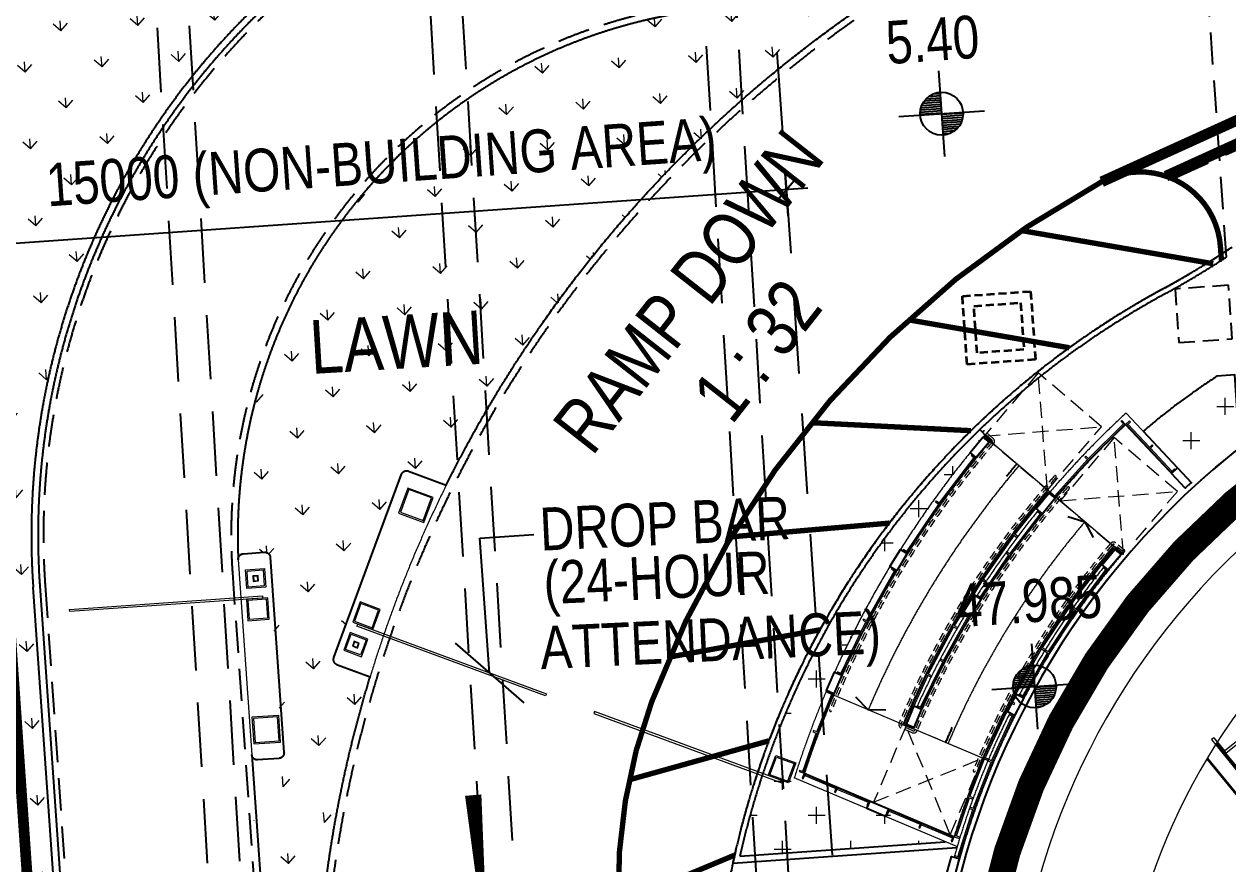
# Model space of a CAD drawing. Header units: millimetres. Extents: x 834681283 to 835686922, y 817551134 to 819407044.
# Drawn here: x 835207868 to 835230313, y 818159128 to 818174784 of the extents above; entities that cross this region are included whole.
import ezdxf
from ezdxf.enums import TextEntityAlignment as Align
from ezdxf.xclip import XClip

# ---------------------------------------------------------------- set-up
doc = ezdxf.new("R2010")
doc.units = ezdxf.units.MM
doc.header["$LTSCALE"] = 1200
doc.header["$MEASUREMENT"] = 0
doc.header["$XCLIPFRAME"] = 0
for name, pattern in [('P01-MAAN-P-EVA$0$HIDDEN', [0.375, 0.25, -0.125]), ('P01-MAAN-P-EVA$0$HIDDENX2', [0.75, 0.5, -0.25]), ('P01-MAGP-EVA-GREENERY$0$DASHED', [0.75, 0.5, -0.25]), ('P01-MAGP-EVA-GREENERY$0$DASHEDX2', [1.5, 1, -0.5]), ('P01-MAGP-EVA-GREENERY$0$DOT', [0.25, 0, -0.25]), ('P01-MAGP-EVA-GREENERY$0$HIDDEN', [0.375, 0.25, -0.125]), ('P01-MAGP-EVA-GREENERY$0$HIDDEN2', [0.1875, 0.125, -0.0625]), ('P01-MAGP-EVA-GREENERY$0$HIDDENX2', [0.75, 0.5, -0.25]), ('P01-MAGP-EVA-GREENERY$0$M_RM1106', [0.9, 0.6, -0.3]), ('P01-MAGP-P-RF$0$P01-MBDR-P-B1$0$FDA(cad v 2007)$0$HIDDENX2', [0.75, 0.5, -0.25]), ('P01-MAGP-P-RF$0$PHANTOM', [2.5, 1.25, -0.25, 0.25, -0.25, 0.25, -0.25]), ('SITE BOUNDARY$0$PHANTOM', [2.5, 1.25, -0.25, 0.25, -0.25, 0.25, -0.25])]:
    doc.linetypes.add(name, pattern=pattern)
doc.layers.get('Defpoints').update_dxf_attribs({"color": 15})
for name, color, linetype, lineweight in [('AR-PLANT_AR_BS_MI_', 9, 'Continuous', 25), ('P01-MAAN-P-EVA$0$AR-DIM_AR_', 4, 'Continuous', 25), ('P01-MAAN-P-EVA$0$AR-F-LEV_AR_BS_', 4, 'Continuous', 25), ('P01-MAAN-P-EVA$0$DW-TXT', 7, 'Continuous', 13), ('P01-MAGP-EVA-GREENERY$0$AR-CP_AR_BS_MI_', 8, 'Continuous', 5), ('P01-MAGP-EVA-GREENERY$0$AR-HATCH_AR_', 8, 'Continuous', 13), ('P01-MAGP-EVA-GREENERY$0$AR-STAIR_AR_BS_MI_', 7, 'Continuous', 18), ('P01-MAGP-EVA-GREENERY$0$AR-WA-STEEL_AR_BS_MI_', 3, 'Continuous', 0), ('P01-MAGP-EVA-GREENERY$0$DR-FLD', 8, 'Continuous', 25), ('P01-MAGP-EVA-GREENERY$0$DR-PIT', 8, 'P01-MAGP-EVA-GREENERY$0$HIDDEN2', 35), ('P01-MAGP-EVA-GREENERY$0$LI-FIT', 8, 'Continuous', 25), ('P01-MAGP-EVA-GREENERY$0$RLP340', 8, 'P01-MAGP-EVA-GREENERY$0$HIDDEN2', 5), ('P01-MAGP-P-RF$0$AR-PLANT_AR_BS_MI_', 4, 'Continuous', 25), ('P01-MAGP-P-RF$0$AR-ROOF_AR_BS_MI_', 3, 'Continuous', 18), ('P01-MAGP-P-RF$0$MMH053__', 253, 'P01-MAGP-P-RF$0$PHANTOM', 40), ('P01-MAGP-P-RF$0$P01_MS_01_N1-FloorPlan-PART2OFUPPERROOFSETTINGOUT$0$S-BEAM', 253, 'Continuous', 35), ('P01-MAGP-P-RF$0$ROOF MESH HALF TONE$0$A-GLAZ', 253, 'Continuous', 9), ('SITE BOUNDARY$0$AR-SIMS_BL_400', 1, 'SITE BOUNDARY$0$PHANTOM', 140)]:
    doc.layers.add(name, color=color, linetype=linetype, lineweight=lineweight)
for name, color, linetype in [('P01-MAAN-P-EVA$0$ADA08640', 2, 'Continuous'), ('P01-MAAN-P-EVA$0$AW-TXT-FS', 4, 'Continuous'), ('P01-MAAN-P-EVA$0$HATCH', 9, 'Continuous'), ('P01-MAAN-P-EVA$0$RLP0830A', 6, 'Continuous'), ('P01-MAGP-EVA-GREENERY$0$AR-FS-AR-EVA', 8, 'Continuous'), ('P01-MAGP-EVA-GREENERY$0$AR-LANDS_AR_MI_', 9, 'Continuous'), ('P01-MAGP-EVA-GREENERY$0$BOX-CULVERT', 8, 'P01-MAGP-EVA-GREENERY$0$DASHED'), ('P01-MAGP-EVA-GREENERY$0$Lighting Plint', 1, 'Continuous'), ('P01-MAGP-EVA-GREENERY$0$MVA_MARKING', 254, 'Continuous'), ('P01-MAGP-EVA-GREENERY$0$SURFACE CHANNEL', 8, 'Continuous')]:
    doc.layers.add(name, color=color, linetype=linetype)
doc.layers.get('P01-MAGP-EVA-GREENERY$0$BOX-CULVERT').off()
doc.styles.add('P01-MAAN-P-EVA$0$ARIAL', font='arial.ttf', dxfattribs={"width": 0.8})
doc.styles.add('P01-MAAN-P-EVA$0$RLP-SIMPLEX', font='simplex.shx', dxfattribs={"width": 0.8})
doc.styles.add('P01-MAAN-P-EVA$0$Style-Arial', font='arial.ttf')
doc.dimstyles.new('P01-MAAN-P-EVA$0$DIM-500', dxfattribs={"dimscale": 400, "dimtxt": 2, "dimasz": 1, "dimexe": 1, "dimexo": 1, "dimgap": 1, "dimtad": 1, "dimdec": 0, "dimrnd": 0.1, "dimdsep": 46, "dimtxsty": 'P01-MAAN-P-EVA$0$ARIAL', "dimblk1": 'P01-MAAN-P-EVA$0$_OBLIQUE', "dimblk2": 'P01-MAAN-P-EVA$0$_OBLIQUE', "dimsah": 1, "dimcen": 5, "dimdle": 1, "dimclrd": 8, "dimclre": 8, "dimclrt": 4, "dimadec": 3, "dimazin": 2, "dimtfac": 1, "dimtdec": 0, "dimtix": 1, "dimtmove": 2, "dimatfit": 0, "dimldrblk": 'P01-MAAN-P-EVA$0$_OBLIQUE', "dimfxl": 1, "dimtolj": 1, "dimarcsym": 0})
pattern_1 = [(360, (0, 2e-22), (635, 635), [317.5, -952.5]), (90, (158.75, -158.75), (-635, 635), [317.5, -952.5])]

# ---------------------------------------------------------------- blocks, each defined once
blk = doc.blocks.new('P01-MAGP-P-RF$0$ROOF MESH HALF TONE')
at = {"layer": 'P01-MAGP-P-RF$0$ROOF MESH HALF TONE$0$A-GLAZ', "lineweight": 5}
for p, q in [((8081, 69920), (8776, 70408)), ((8108, 69879), (8803, 70367)), ((7900, 70176), (7859, 70148)), ((7859, 70148), (9267, 68136)), ((7908, 70171), (7900, 70176)), ((7900, 70176), (8108, 69879)), ((7908, 70171), (7982, 70066)), ((7987, 70059), (8083, 69921)), ((8081, 69920), (8109, 69879)), ((9109, 68448), (8108, 69879))]:
    blk.add_line(p, q, dxfattribs=at)
blk = doc.blocks.new('P01-MAGP-P-RF')
at = {"layer": 'P01-MAGP-P-RF$0$AR-PLANT_AR_BS_MI_', "lineweight": 13}
blk.add_lwpolyline([(835319975, 818155651, 0.520567), (835304583, 818174660), (835238735, 818170057, 0.414214), (835224882, 818154122), (835228069, 818108533, 0.414214), (835244004, 818094681), (835289068, 818097831, 0.315299), (835307728, 818112941)], format="xyb", close=True, dxfattribs=at)
at = {"layer": 'P01-MAGP-P-RF$0$AR-ROOF_AR_BS_MI_', "linetype": 'P01-MAGP-P-RF$0$P01-MBDR-P-B1$0$FDA(cad v 2007)$0$HIDDENX2'}
blk.add_lwpolyline([(835319139, 818155891, 0.520567), (835304643, 818173792), (835238795, 818169189, 0.414214), (835225750, 818154183), (835228937, 818108594, 0.414214), (835243943, 818095549), (835289007, 818098699, 0.315299), (835306891, 818113181)], format="xyb", close=True, dxfattribs=at)
at = {"layer": 'P01-MAGP-P-RF$0$AR-ROOF_AR_BS_MI_'}
for points in [[(835318601, 818156045, 0.520567), (835304682, 818173234), (835238834, 818168630, 0.414214), (835226309, 818154222), (835229496, 818108633, 0.414214), (835243904, 818096107), (835288968, 818099258, 0.315299), (835306353, 818113335)], [(835316678, 818156597, 0.520567), (835304822, 818171239), (835238974, 818166635, 0.414214), (835228304, 818154361), (835231491, 818108773, 0.414214), (835243765, 818098103), (835288829, 818101253, 0.315299), (835304431, 818113886)]]:
    blk.add_lwpolyline(points, format="xyb", close=True, dxfattribs=at)
at = {"layer": 'P01-MAGP-P-RF$0$P01_MS_01_N1-FloorPlan-PART2OFUPPERROOFSETTINGOUT$0$S-BEAM'}
for p, q in [((835231557, 818159577), (835230091, 818161364)), ((835229924, 818161095), (835231332, 818159379))]:
    blk.add_line(p, q, dxfattribs=at)
at = {"layer": 'P01-MAGP-P-RF$0$MMH053__', "rotation": 3.998948738169357}
blk.add_blockref('P01-MAGP-P-RF$0$ROOF MESH HALF TONE', (835227061, 818090920), dxfattribs=at)
blk = doc.blocks.new('SITE BOUNDARY')
at = {"layer": 'SITE BOUNDARY$0$AR-SIMS_BL_400', "ltscale": 3, "const_width": 0.2}
for points in [[(835205.968, 818187.322), (835227.402, 818191.142, 0.049194), (835256.687, 818199.396), (835258.823, 818200.232), (835285.938, 818202.051), (835285.973, 818201.416), (835309.272, 818202.672), (835309.221, 818203.614), (835336.548, 818205.448), (835336.791, 818204.998), (835338.006, 818193.445), (835338.387, 818177.043), (835337.676, 818162.317), (835336.374, 818150.707), (835335.943, 818146.535), (835335.078, 818138.01), (835334.561, 818125.55), (835334.745, 818110.371), (835335.616, 818097.309), (835212.761, 818088.72)], [(835118.338, 818191.353), (835119.728, 818191.437, 0.375991), (835144.662, 818176.393), (835205.968, 818187.322), (835212.761, 818088.72), (835125.938, 818082.65)]]:
    blk.add_lwpolyline(points, format="xyb", close=True, dxfattribs=at)
blk = doc.blocks.new('P01-MAAN-P-EVA$0$_OBLIQUE')
at = {"color": 0, "linetype": 'ByBlock'}
blk.add_line((-0.5, -0.5), (0.5, 0.5), dxfattribs=at)
blk = doc.blocks.new('*D1571')
at = {"layer": 'Defpoints', "color": 0, "transparency": 16777216}
for p in [(835222142, 818170807), (835207116, 818170654), (835207177, 818169776)]:
    blk.add_point(p, dxfattribs=at)
at = {"layer": 'P01-MAAN-P-EVA$0$AR-DIM_AR_', "color": 8, "lineweight": -2, "transparency": 16777216}
for p, q in [((835222114, 818171206), (835222052, 818172094)), ((835222479, 818171722), (835206717, 818170626)), ((835207150, 818170175), (835207089, 818171053))]:
    blk.add_line(p, q, dxfattribs=at)
at = {"layer": 'P01-MAAN-P-EVA$0$AR-DIM_AR_', "color": 8, "lineweight": -2, "transparency": 16777216, "xscale": 400, "yscale": 400, "zscale": 400}
for p, rotation in [((835222080, 818171695), 3.977147447830137), ((835207116, 818170654), 183.9771474478301)]:
    blk.add_blockref('P01-MAAN-P-EVA$0$_OBLIQUE', p, dxfattribs=dict(at, rotation=rotation))
at = {"layer": 'P01-MAAN-P-EVA$0$AR-DIM_AR_', "color": 4, "transparency": 16777216, "insert": (835214534, 818172097), "char_height": 800, "attachment_point": 5, "rotation": 3.9771, "style": 'P01-MAAN-P-EVA$0$ARIAL'}
blk.add_mtext('\\A1;15000 (NON-BUILDING AREA)', dxfattribs=at)
blk = doc.blocks.new('P01-MAAN-P-EVA$0$LEV1')
for p, q in [((0, 2), (0, -2)), ((-2, 0), (2, 0)), ((-0.999, 0.046), (0, 0.046)), ((-0.989, 0.146), (0, 0.146)), ((-0.969, 0.246), (0, 0.246)), ((0.999, -0.046), (0, -0.046)), ((0.989, -0.146), (0, -0.146)), ((0.969, -0.246), (0, -0.246)), ((0.938, -0.346), (0, -0.346)), ((0.895, -0.446), (0, -0.446)), ((0.838, -0.546), (0, -0.546)), ((0.764, -0.646), (0, -0.646)), ((0.667, -0.746), (0, -0.746)), ((0.534, -0.846), (0, -0.846)), ((0.326, -0.946), (0, -0.946))]:
    blk.add_line(p, q)
blk.add_circle((0, 0), 1)
blk = doc.blocks.new('P01-MAAN-P-EVA$0$F-LEV')
for p, q in [((-0.764, 0.646), (0, 0.646)), ((-0.667, 0.746), (0, 0.746)), ((-0.534, 0.846), (0, 0.846)), ((-0.326, 0.946), (0, 0.946)), ((-0.938, 0.346), (0, 0.346)), ((-0.895, 0.446), (0, 0.446)), ((-0.838, 0.546), (0, 0.546))]:
    blk.add_line(p, q)
blk.add_blockref('P01-MAAN-P-EVA$0$LEV1', (0, 0))
at = {"style": 'P01-MAAN-P-EVA$0$RLP-SIMPLEX', "width": 0.8}
blk.add_attdef('FFL', (1.5, 1), '', height=2, dxfattribs=at)
blk = doc.blocks.new('P01-MAGP-EVA-GREENERY$0$BOX-CULVERT LINE')
at = {"layer": 'Defpoints', "linetype": 'P01-MAGP-EVA-GREENERY$0$DASHEDX2'}
for p, q in [((835213062, 818214572), (835225177, 818012903)), ((835213658, 818214668), (835225776, 818012939)), ((835207973, 818214240), (835218150, 818044836)), ((835208572, 818214279), (835218749, 818044872)), ((835218644, 818206715), (835228331, 818045448)), ((835219249, 818206645), (835228930, 818045484))]:
    blk.add_line(p, q, dxfattribs=at)
blk = doc.blocks.new('P01-MAGP-EVA-GREENERY$0$RM1019')
blk.add_lwpolyline([(-0.322, -0.924, 0, 1.829, 0), (-0.004, -0.924, 0.305, 0.061, -0.386949), (0.358, -1.254, 0.061, 0.305, 0), (0.358, -3.865, 0.305, 0.305, 0)], format="xyseb")
blk = doc.blocks.new('P01-MAGP-EVA-GREENERY$0$MVA_MARKING')
at = {"layer": 'P01-MAGP-EVA-GREENERY$0$MVA_MARKING', "linetype": 'P01-MAGP-EVA-GREENERY$0$M_RM1106', "const_width": 200, "flags": 128}
for points in [[(835227959, 818171844), (835231181, 818173308, 0.084378), (835234262, 818175392, 0.078397)], [(835229156, 818171949), (835231346, 818172944, 0.077187), (835234298, 818174880)]]:
    blk.add_lwpolyline(points, format="xyb", dxfattribs=at)
at = {"layer": 'P01-MAGP-EVA-GREENERY$0$MVA_MARKING', "linetype": 'P01-MAGP-EVA-GREENERY$0$M_RM1106', "flags": 128}
blk.add_lwpolyline([(835229286, 818171898), (835231388, 818172853, 0.075492), (835234306, 818174753, 0.069929)], format="xyb", dxfattribs=at)
at = {"layer": 'P01-MAGP-EVA-GREENERY$0$MVA_MARKING', "const_width": 100}
blk.add_lwpolyline([(835230174, 818170627, 0.547496), (835227959, 818171844, 0.180846), (835219570, 818162151, 0.16912), (835219435, 818155576), (835221047, 818150622)], format="xyb", dxfattribs=at)
for points in [[(835226466, 818170934), (835230038, 818170316)], [(835230192, 818170377), (835230173, 818170636)], [(835224359, 818169270), (835227356, 818168750)], [(835222549, 818167353), (835225523, 818167204)], [(835221051, 818165225), (835224002, 818165481)], [(835219903, 818162985), (835222707, 818163492)], [(835219152, 818160696), (835221753, 818161422)], [(835218949, 818158386), (835221116, 818159292)]]:
    blk.add_lwpolyline(points, dxfattribs=at)
at = {"layer": 'P01-MAGP-EVA-GREENERY$0$MVA_MARKING', "xscale": 1000.000000000001, "yscale": 1000.000000000001, "zscale": 1000.000000000001, "rotation": 184.9503074107536}
blk.add_blockref('P01-MAGP-EVA-GREENERY$0$RM1019', (835216932, 818156590), dxfattribs=at)
blk = doc.blocks.new('P01-MAGP-EVA-GREENERY$0$A$C11F64D0F')
at = {"layer": 'P01-MAGP-EVA-GREENERY$0$AR-CP_AR_BS_MI_'}
for p, q in [((-29726, 3007), (-28227, 6335)), ((-27408, 6076), (-28095, 6385)), ((-31375, 4962), (-31375, 1312)), ((-31275, 5062), (-30875, 5062)), ((-30775, 1312), (-30775, 4962)), ((-29324, 3292), (-29365, 3201)), ((-29365, 3201), (-29274, 3160)), ((-29319, 3279), (-29352, 3206)), ((-29319, 3279), (-29352, 3206)), ((-29352, 3206), (-29279, 3173)), ((-29352, 3206), (-29279, 3173)), ((-29233, 3251), (-29324, 3292)), ((-29246, 3246), (-29319, 3279)), ((-29246, 3246), (-29319, 3279)), ((-29279, 3173), (-29246, 3246)), ((-29279, 3173), (-29246, 3246)), ((-29274, 3160), (-29233, 3251)), ((-29076, 2605), (-29665, 2870)), ((-31275, 1212), (-30875, 1212))]:
    blk.add_line(p, q, dxfattribs=at)
for points in [[(-27876, 5409), (-27671, 5865), (-28127, 6071), (-28332, 5615)], [(-27887, 5447), (-27702, 5857), (-28112, 6042), (-28297, 5632)], [(-31250, 4762), (-30900, 4762), (-30900, 4412), (-31250, 4412)], [(-31125, 4637), (-31125, 4537), (-31025, 4537), (-31025, 4637)], [(-31115, 4627), (-31115, 4547), (-31035, 4547), (-31035, 4627)], [(-31115, 4627), (-31115, 4547), (-31035, 4547), (-31035, 4627)], [(-31275, 4212), (-31275, 3812), (-30875, 3812), (-30875, 4212)], [(-31250, 4187), (-31250, 3837), (-30900, 3837), (-30900, 4187)], [(-28963, 3486), (-28798, 3851), (-29163, 4015), (-29327, 3650)], [(-28975, 3519), (-28831, 3838), (-29150, 3982), (-29294, 3663)], [(-29237, 3607), (-25818, 2066), (-25834, 2030), (-29253, 3570)], [(-29068, 3314), (-29387, 3458), (-29530, 3139), (-29211, 2995)], [(-31325, 2012), (-31325, 1512), (-30825, 1512), (-30825, 2012)], [(-31300, 1987), (-31300, 1537), (-30850, 1537), (-30850, 1987)], [(-21524, 132), (-24943, 1672), (-24960, 1636), (-21541, 95)], [(-21797, 257), (-21633, 622), (-21268, 457), (-21432, 93)], [(-21764, 270), (-21620, 589), (-21301, 445), (-21445, 126)]]:
    blk.add_lwpolyline(points, close=True, dxfattribs=at)
for points in [[(-31225, 4608), (-31225, 4737), (-30925, 4737), (-30925, 4437), (-31225, 4437), (-31225, 4608)], [(-29154, 3183), (-29224, 3028), (-29497, 3151), (-29374, 3425), (-29101, 3301), (-29154, 3183)]]:
    blk.add_lwpolyline(points, dxfattribs=at)
at = {"layer": 'P01-MAGP-EVA-GREENERY$0$AR-CP_AR_BS_MI_', "elevation": 0}
blk.add_lwpolyline([(-30973, 4214), (-34575, 4214), (-34575, 4254), (-30973, 4254)], close=True, dxfattribs=at)
at = {"layer": 'P01-MAGP-EVA-GREENERY$0$AR-CP_AR_BS_MI_'}
for centre, radius, start, end in [((-28136, 6294), 100, 65.7437, 155.7437), ((-7200, -5772), 23425, 149.6177, 159.048), ((-31275, 4962), 100, 89.9994, 180), ((-30875, 4962), 100, 0, 89.9994), ((-29621, 2972), 111, 161.3576, 246.6092), ((-31275, 1312), 100, 180, 269.9994), ((-30875, 1312), 100, 269.9994, 0)]:
    blk.add_arc(centre, radius, start, end, dxfattribs=at)
blk = doc.blocks.new('P01-MAGP-EVA-GREENERY')
at = {"layer": 'P01-MAGP-EVA-GREENERY$0$AR-HATCH_AR_'}
h = blk.add_hatch(dxfattribs=at)
h.set_pattern_fill('GRASS', color=256, scale=40, style=0)
h.set_pattern_definition([(93.999, (835214888.65, 818166455.2), (-766.773, 666.57), [190.5, -1246.34]), (48.999, (835214888.7, 818166455.2), (-766.773, 666.57), [190.5, -825.5]), (138.999, (835214888.7, 818166455.2), (-666.57, -766.773), [190.5, -825.5])])
edge = h.paths.add_edge_path()
edge.add_line((835229316, 818185238), (835228532, 818185074))
edge.add_line((835228532, 818185074), (835220634, 818182567))
edge.add_line((835220634, 818182567), (835217302, 818179836))
edge.add_line((835217302, 818179836), (835207384, 818177760))
edge.add_line((835207384, 818177760), (835206634, 818177627))
edge.add_line((835206634, 818177627), (835208852, 818145909))
edge.add_line((835208852, 818145909), (835213809, 818146256))
edge.add_line((835213809, 818146256), (835213571, 818149663))
edge.add_arc((835210204, 818149428), 3375, 3.9989, 43.9989)
edge.add_line((835212632, 818151772), (835210474, 818154007))
edge.add_arc((835215743, 818159095), 7325, 183.9989, 223.9989, ccw=False)
edge.add_line((835208436, 818158584), (835208037, 818164288))
edge.add_arc((835221729, 818165245), 13725, 93.999, 183.999, ccw=False)
edge.add_line((835220772, 818178936), (835225160, 818179243))
edge.add_arc((835224857, 818183608), 4375, 273.9727, 349.3888)
edge.add_line((835229157, 818182802), (835229219, 818183225))
edge.add_line((835229219, 818183225), (835229294, 818184002))
edge.add_line((835229294, 818184002), (835229319, 818184548))
edge.add_line((835229319, 818184548), (835229316, 818185238))
h.paths.add_polyline_path([(835212071, 818152127), (835209577, 818151953), (835209695, 818150256), (835212189, 818150431)], flags=16)
h = blk.add_hatch(dxfattribs=at)
h.set_pattern_fill('GRASS', color=256, scale=40, style=0)
h.set_pattern_definition([(93.9989672, (0, 0), (-766.7729181, 666.56979518), [190.5, -1246.3409792]), (48.9989672, (0, 0), (-766.7729182, 666.5697953), [190.5, -825.5]), (138.9989672, (0, 0), (-666.5697953, -766.7729182), [190.5, -825.5])])
edge = h.paths.add_edge_path()
edge.add_arc((835221767, 818183421), 8255, 274.0337, 286.2326, ccw=False)
edge.add_line((835222348, 818175187), (835221040, 818175096))
edge.add_arc((835221731, 818165240), 9880, 94.0107, 182.5381)
edge.add_arc((835211960, 818164809), 100, 93.9984, 183.999, ccw=False)
edge.add_line((835211954, 818164909), (835212353, 818164937))
edge.add_arc((835212360, 818164837), 100, 3.999, 93.9984, ccw=False)
edge.add_line((835212459, 818164844), (835212714, 818161203))
edge.add_arc((835212614, 818161196), 100, -85.6257, 3.999, ccw=False)
edge.add_line((835212622, 818161096), (835212222, 818161068))
edge.add_arc((835212215, 818161168), 100, 184.0007, 273.9984, ccw=False)
edge.add_line((835212115, 818161161), (835212277, 818158853))
edge.add_arc((835215829, 818159120), 3563, 184.301, 225.1026)
edge.add_arc((835236730, 818155780), 23430, 163.049, 178.0028, ccw=False)
edge.add_line((835214318, 818162611), (835213712, 818162835))
edge.add_arc((835213748, 818162939), 110, 160.1875, 250.7801, ccw=False)
edge.add_line((835213645, 818162976), (835214905, 818166391))
edge.add_arc((835214999, 818166357), 100, 69.7427, 159.7427, ccw=False)
edge.add_line((835215034, 818166451), (835215740, 818166190))
edge.add_arc((835236742, 818155770), 23445, 145.0591, 153.6115, ccw=False)
edge.add_arc((835236722, 818155784), 23420, 122.6841, 145.0591, ccw=False)
h = blk.add_hatch(dxfattribs=at)
h.set_pattern_fill('CROSS', color=256, scale=100, style=0)
h.set_pattern_definition(pattern_1)
edge = h.paths.add_edge_path()
edge.add_line((835228733, 818167192), (835230585, 818165213))
edge.add_line((835230585, 818165213), (835230651, 818165218))
edge.add_line((835230651, 818165218), (835230439, 818168243))
edge.add_line((835230439, 818168243), (835230113, 818168220))
edge.add_arc((835237018, 818157509), 12744, 122.8103, 130.552)
h = blk.add_hatch(dxfattribs=at)
h.set_pattern_fill('CROSS', color=256, scale=100, style=0)
h.set_pattern_definition(pattern_1)
edge = h.paths.add_edge_path()
edge.add_arc((835236725, 818155780), 15900, 133.9599, 167.3077)
edge.add_line((835221214, 818159274), (835225044, 818159542))
edge.add_line((835225044, 818159542), (835222228, 818160733))
edge.add_arc((835239776, 818155163), 18411, 139.5521, 162.3914, ccw=False)
edge.add_line((835225765, 818167108), (835225784, 818167126))
edge.add_line((835225784, 818167126), (835225688, 818167226))
at = {"color": 4}
for points in [[(835227331, 818165603), (835227646, 818165505), (835227801, 818165213)], [(835223938, 818161995), (835223608, 818162002), (835223376, 818162237)]]:
    blk.add_lwpolyline(points, dxfattribs=at)
for radius, start, end in [(17605, 139.552, 140.5411), (15990, 155.9946, 157.0747)]:
    blk.add_arc((835239776, 818155163), radius, start, end, dxfattribs=at)
at = {"layer": 'P01-MAGP-EVA-GREENERY$0$AR-CP_AR_BS_MI_', "linetype": 'P01-MAGP-EVA-GREENERY$0$HIDDEN'}
for p, q in [((835226949, 818166098), (835226775, 818168283)), ((835225770, 818167104), (835227955, 818167278)), ((835228365, 818164891), (835228191, 818167077)), ((835227185, 818165897), (835229370, 818166071)), ((835225136, 818159672), (835224312, 818161704)), ((835223708, 818160276), (835225740, 818161100))]:
    blk.add_line(p, q, dxfattribs=at)
for points in [[(835226949, 818166098), (835227955, 818167278), (835226775, 818168283), (835225770, 818167104)], [(835228365, 818164891), (835229370, 818166071), (835228191, 818167077), (835227185, 818165897)], [(835225136, 818159672), (835225740, 818161100), (835224312, 818161704), (835223708, 818160276)]]:
    blk.add_lwpolyline(points, close=True, dxfattribs=at)
at = {"layer": 'P01-MAGP-EVA-GREENERY$0$AR-FS-AR-EVA', "linetype": 'P01-MAGP-EVA-GREENERY$0$HIDDENX2'}
for p, q in [((835230285, 818170438), (835229347, 818183883)), ((835211752, 818164560), (835212152, 818158844)), ((835208261, 818164316), (835208660, 818158600))]:
    blk.add_line(p, q, dxfattribs=at)
for centre, radius, start, end in [((835221775, 818183393), 15400, 298.4338, 3.9926), ((835221729, 818165245), 13500, 93.999, 183.999), ((835236725, 818155780), 23300, 118.4338, 183.999), ((835221729, 818165245), 10000, 93.999, 183.999), ((835236725, 818155780), 16000, 118.4338, 183.999)]:
    blk.add_arc(centre, radius, start, end, dxfattribs=at)
at = {"layer": 'P01-MAGP-EVA-GREENERY$0$AR-LANDS_AR_MI_'}
for p, q in [((835206634, 818177627), (835208852, 818145909)), ((835208436, 818158584), (835208037, 818164288)), ((835208161, 818164309), (835208561, 818158593))]:
    blk.add_line(p, q, dxfattribs=at)
blk.add_lwpolyline([(835224075, 818175496, -0.053278), (835222348, 818175187), (835221040, 818175096, 0.406706), (835211861, 818164802, -0.414217), (835211954, 818164909), (835212353, 818164937, -0.414211), (835212459, 818164844), (835212714, 818161203, -0.412296), (835212622, 818161096), (835212222, 818161068, -0.414202), (835212115, 818161161), (835212277, 818158853, 0.179936), (835213315, 818156596, -0.065341), (835214318, 818162611), (835213712, 818162835, -0.417246), (835213645, 818162976), (835214905, 818166391, -0.414214), (835215034, 818166451), (835215740, 818166190, -0.037334), (835217523, 818169197, -0.097941), (835224075, 818175496, 1.613872)], format="xyb", dxfattribs=at)
blk.add_lwpolyline([(835228733, 818167192), (835230585, 818165213), (835230651, 818165218), (835230439, 818168243), (835230113, 818168220, 0.033792)], format="xyb", close=True, dxfattribs=at)
for points in [[(835225986, 818166917), (835225688, 818167226)], [(835221214, 818159274), (835225044, 818159542)], [(835221082, 818159139), (835225259, 818159431)]]:
    blk.add_lwpolyline(points, dxfattribs=at)
for centre, radius, start, end in [((835221729, 818165245), 13725, 93.999, 183.999), ((835221729, 818165245), 13600, 93.999, 183.999), ((835221775, 818183393), 15400, 298.4338, 303.3134), ((835221775, 818183393), 15500, 298.4338, 303.3134), ((835236725, 818155780), 16000, 118.4338, 167.8816), ((835236725, 818155780), 15900, 118.4338, 167.3077)]:
    blk.add_arc(centre, radius, start, end, dxfattribs=at)
at = {"layer": 'P01-MAGP-EVA-GREENERY$0$AR-STAIR_AR_BS_MI_'}
for p, q in [((835227713, 818166683), (835228365, 818167329)), ((835229371, 818166511), (835228414, 818167533)), ((835228178, 818165050), (835225765, 818167108)), ((835227731, 818166666), (835228382, 818167311)), ((835230364, 818165221), (835228406, 818167313)), ((835228832, 818166880), (835228430, 818167309)), ((835228850, 818166897), (835228448, 818167327)), ((835229269, 818166450), (835228867, 818166879)), ((835225578, 818166704), (835224931, 818165856)), ((835225597, 818166688), (835224951, 818165841)), ((835227082, 818165985), (835227696, 818166665)), ((835229251, 818166433), (835228849, 818166862)), ((835227101, 818165969), (835227714, 818166648)), ((835230585, 818165213), (835229627, 818166237)), ((835226945, 818166069), (835226320, 818165289)), ((835226964, 818166053), (835226340, 818165274)), ((835224916, 818165836), (835224319, 818164953)), ((835224937, 818165821), (835224340, 818164939)), ((835226810, 818165656), (835226238, 818164907)), ((835226829, 818165641), (835226258, 818164893)), ((835226305, 818165269), (835225729, 818164451)), ((835226325, 818165254), (835225750, 818164438)), ((835226223, 818164887), (835225695, 818164107)), ((835226243, 818164872), (835225715, 818164093)), ((835228174, 818165022), (835227473, 818164132)), ((835228193, 818165005), (835227493, 818164117)), ((835228346, 818164915), (835228182, 818165055)), ((835223574, 818163661), (835224096, 818164591)), ((835223596, 818163649), (835224117, 818164578)), ((835225715, 818164430), (835225190, 818163580)), ((835225736, 818164417), (835225212, 818163567)), ((835227484, 818163874), (835228039, 818164610)), ((835227505, 818163859), (835228058, 818164594)), ((835227458, 818164112), (835226827, 818163171)), ((835227478, 818164097), (835226848, 818163158)), ((835225009, 818162920), (835225471, 818163744)), ((835226961, 818163084), (835227470, 818163853)), ((835226982, 818163070), (835227490, 818163839)), ((835223095, 818162680), (835223562, 818163639)), ((835223118, 818162670), (835223585, 818163627)), ((835225177, 818163558), (835224705, 818162677)), ((835225199, 818163545), (835224727, 818162666)), ((835225031, 818162909), (835225492, 818163731)), ((835226814, 818163150), (835226256, 818162164)), ((835226835, 818163137), (835226278, 818162153)), ((835224580, 818162052), (835224998, 818162898)), ((835224603, 818162042), (835225020, 818162886)), ((835226487, 818162263), (835226948, 818163062)), ((835226509, 818162252), (835226969, 818163049)), ((835224694, 818162654), (835224276, 818161746)), ((835224716, 818162643), (835224299, 818161736)), ((835222647, 818161589), (835222925, 818162290)), ((835222670, 818161580), (835222948, 818162280)), ((835224252, 818161729), (835222819, 818162335)), ((835226245, 818162142), (835225763, 818161117)), ((835226267, 818162131), (835225786, 818161107)), ((835224448, 818161640), (835224250, 818161723)), ((835225840, 818161057), (835224258, 818161727)), ((835225908, 818161048), (835226292, 818161886)), ((835225931, 818161038), (835226315, 818161874)), ((835222388, 818160852), (835222637, 818161565)), ((835222412, 818160844), (835222661, 818161556)), ((835225477, 818160393), (835225753, 818161094)), ((835225501, 818160384), (835225776, 818161084)), ((835225209, 818159641), (835222420, 818160821)), ((835225565, 818160164), (835225898, 818161025)), ((835225589, 818160156), (835225921, 818161015)), ((835223581, 818160160), (835222228, 818160733)), ((835222422, 818160777), (835223001, 818160532)), ((835222432, 818160800), (835223011, 818160555)), ((835223024, 818160522), (835223603, 818160277)), ((835223034, 818160545), (835223613, 818160300)), ((835225228, 818159655), (835225469, 818160369)), ((835225252, 818159647), (835225492, 818160361)), ((835225259, 818159451), (835223927, 818160014)), ((835223995, 818160111), (835224574, 818159866)), ((835224005, 818160134), (835224584, 818159889)), ((835225278, 818159262), (835225557, 818160141)), ((835225302, 818159255), (835225580, 818160132)), ((835224597, 818159857), (835225176, 818159612)), ((835224607, 818159880), (835225186, 818159635))]:
    blk.add_line(p, q, dxfattribs=at)
for radius, start, end in [(16796, 132.5686, 139.6419), (16640, 133.1007, 157.0953), (18411, 139.552, 139.6444), (18255, 139.552, 161.9454), (18411, 140.8147, 147.7337), (17555, 139.552, 157.0747), (16855, 139.552, 157.0951), (16746, 140.925, 147.6721), (15940, 139.552, 157.0747), (13775, 133.1007, 146.3951), (13619, 132.4444, 146.3954), (15025, 139.552, 183.9989), (15240, 139.5295, 162.9121), (18411, 148.9039, 155.8228), (15131, 141.0716, 151.9824), (16746, 148.9552, 155.706), (18411, 156.9931, 162.3914), (15131, 153.4024, 164.3132)]:
    blk.add_arc((835239776, 818155163), radius, start, end, dxfattribs=at)
at = {"layer": 'P01-MAGP-EVA-GREENERY$0$AR-WA-STEEL_AR_BS_MI_', "color": 7}
for points in [[(835228320, 818167377), (835228338, 818167395), (835228406, 818167322), (835228388, 818167304)], [(835228479, 818167390), (835228496, 818167372), (835228423, 818167303), (835228406, 818167322)], [(835225799, 818167072), (835225783, 818167053), (835225860, 818166989), (835225876, 818167008)], [(835228898, 818166942), (835228915, 818166924), (835228842, 818166856), (835228825, 818166874)], [(835225543, 818166765), (835225527, 818166746), (835225604, 818166682), (835225620, 818166701)], [(835227648, 818166711), (835227665, 818166729), (835227738, 818166660), (835227720, 818166642)], [(835229334, 818166476), (835229317, 818166495), (835229244, 818166426), (835229261, 818166408)], [(835226954, 818166094), (835226938, 818166075), (835227014, 818166010), (835227030, 818166029)], [(835227031, 818166027), (835227015, 818166008), (835227092, 818165944), (835227108, 818165963)], [(835229607, 818166184), (835229590, 818166203), (835229517, 818166134), (835229534, 818166116)], [(835224863, 818165874), (835224877, 818165895), (835224959, 818165836), (835224944, 818165816)], [(835226776, 818165719), (835226760, 818165700), (835226837, 818165636), (835226853, 818165655)], [(835226313, 818165294), (835226298, 818165274), (835226378, 818165214), (835226393, 818165234)], [(835224263, 818164987), (835224249, 818164966), (835224335, 818164913), (835224348, 818164935)], [(835226184, 818164946), (835226170, 818164925), (835226251, 818164867), (835226265, 818164887)], [(835228183, 818165046), (835228167, 818165027), (835228243, 818164963), (835228259, 818164982)], [(835228259, 818164980), (835228243, 818164960), (835228320, 818164897), (835228336, 818164916)], [(835224053, 818164647), (835224039, 818164626), (835224124, 818164573), (835224138, 818164594)], [(835228004, 818164672), (835227988, 818164652), (835228065, 818164589), (835228081, 818164608)], [(835225721, 818164456), (835225708, 818164435), (835225791, 818164380), (835225805, 818164401)], [(835225638, 818164140), (835225625, 818164119), (835225710, 818164066), (835225723, 818164088)], [(835227466, 818164137), (835227451, 818164117), (835227532, 818164058), (835227546, 818164078)], [(835225428, 818163800), (835225414, 818163779), (835225500, 818163726), (835225513, 818163747)], [(835227430, 818163912), (835227416, 818163891), (835227498, 818163834), (835227512, 818163854)], [(835223516, 818163691), (835223504, 818163669), (835223593, 818163623), (835223604, 818163645)], [(835225182, 818163584), (835225170, 818163562), (835225256, 818163513), (835225269, 818163534)], [(835226819, 818163176), (835226806, 818163155), (835226891, 818163102), (835226904, 818163123)], [(835226905, 818163118), (835226892, 818163097), (835226977, 818163044), (835226990, 818163066)], [(835224951, 818162951), (835224939, 818162929), (835225028, 818162882), (835225039, 818162904)], [(835223035, 818162707), (835223025, 818162684), (835223116, 818162644), (835223126, 818162667)], [(835224697, 818162681), (835224686, 818162658), (835224775, 818162614), (835224786, 818162636)], [(835222874, 818162340), (835222864, 818162317), (835222956, 818162277), (835222966, 818162300)], [(835226429, 818162294), (835226417, 818162272), (835226506, 818162226), (835226517, 818162248)], [(835224519, 818162077), (835224510, 818162054), (835224602, 818162015), (835224612, 818162038)], [(835224267, 818161750), (835224258, 818161727), (835224350, 818161688), (835224360, 818161711)], [(835226245, 818161938), (835226234, 818161916), (835226323, 818161870), (835226334, 818161892)], [(835222584, 818161612), (835222576, 818161588), (835222669, 818161553), (835222678, 818161577)], [(835224364, 818161709), (835224354, 818161686), (835224446, 818161647), (835224456, 818161670)], [(835225755, 818161120), (835225745, 818161097), (835225837, 818161058), (835225847, 818161082)], [(835225847, 818161074), (835225837, 818161051), (835225929, 818161012), (835225939, 818161035)], [(835222325, 818160872), (835222317, 818160848), (835222412, 818160818), (835222420, 818160841)], [(835222373, 818160725), (835222396, 818160716), (835222435, 818160808), (835222412, 818160818)], [(835222976, 818160471), (835222999, 818160461), (835223038, 818160553), (835223014, 818160563)], [(835225469, 818160396), (835225460, 818160372), (835225554, 818160338), (835225563, 818160361)], [(835223578, 818160216), (835223601, 818160206), (835223640, 818160298), (835223617, 818160308)], [(835223946, 818160060), (835223969, 818160051), (835224008, 818160143), (835223985, 818160152)], [(835225503, 818160186), (835225495, 818160162), (835225589, 818160129), (835225597, 818160153)], [(835224548, 818159806), (835224571, 818159796), (835224610, 818159888), (835224587, 818159898)], [(835225150, 818159551), (835225173, 818159541), (835225212, 818159633), (835225189, 818159643)], [(835225220, 818159657), (835225212, 818159633), (835225308, 818159604), (835225315, 818159628)], [(835225214, 818159279), (835225207, 818159255), (835225304, 818159229), (835225310, 818159253)]]:
    blk.add_lwpolyline(points, close=True, dxfattribs=at)
at = {"layer": 'P01-MAGP-EVA-GREENERY$0$AR-WA-STEEL_AR_BS_MI_', "color": 7, "linetype": 'P01-MAGP-EVA-GREENERY$0$HIDDEN2', "ltscale": 0.3}
blk.add_lwpolyline([(835226248, 818162168), (835226237, 818162146), (835226325, 818162100), (835226337, 818162123)], close=True, dxfattribs=at)
at = {"layer": 'P01-MAGP-EVA-GREENERY$0$DR-FLD', "linetype": 'P01-MAGP-EVA-GREENERY$0$DOT', "const_width": 750}
blk.add_lwpolyline([(835227522, 818161455, 0.136876), (835226034, 818154203), (835226160, 818152405)], format="xyb", dxfattribs=at)
at = {"layer": 'P01-MAGP-EVA-GREENERY$0$DR-FLD'}
blk.add_arc((835239776, 818155163), 14150, 152.8229, 183.999, dxfattribs=at)
at = {"layer": 'P01-MAGP-EVA-GREENERY$0$DR-PIT'}
for points in [[(835225362, 818169712), (835226634, 818169801), (835226723, 818168529), (835225451, 818168440)], [(835225576, 818169527), (835226448, 818169588), (835226509, 818168715), (835225637, 818168654)]]:
    blk.add_lwpolyline(points, close=True, dxfattribs=at)
at = {"layer": 'P01-MAGP-EVA-GREENERY$0$LI-FIT'}
for points in [[(835225860, 818166989), (835225620, 818166701), (835225505, 818166797), (835225745, 818167085)], [(835229517, 818166134), (835229261, 818166408), (835229371, 818166511), (835229627, 818166237)], [(835227092, 818165943), (835226853, 818165655), (835226737, 818165751), (835226977, 818166039)], [(835224335, 818164913), (835224138, 818164594), (835224010, 818164673), (835224207, 818164992)], [(835228320, 818164897), (835228081, 818164608), (835227966, 818164703), (835228205, 818164992)], [(835225710, 818164066), (835225513, 818163747), (835225385, 818163826), (835225582, 818164145)], [(835223116, 818162644), (835222966, 818162300), (835222829, 818162360), (835222979, 818162704)], [(835226506, 818162226), (835226334, 818161892), (835226201, 818161961), (835226373, 818162294)], [(835224602, 818162015), (835224456, 818161670), (835224318, 818161728), (835224464, 818162074)], [(835223640, 818160298), (835223985, 818160152), (835223927, 818160014), (835223581, 818160160)], [(835225304, 818159229), (835225207, 818158867), (835225062, 818158905), (835225159, 818159268)]]:
    blk.add_lwpolyline(points, close=True, dxfattribs=at)
at = {"layer": 'P01-MAGP-EVA-GREENERY$0$Lighting Plint', "linetype": 'P01-MAGP-EVA-GREENERY$0$HIDDEN'}
blk.add_lwpolyline([(835230394, 818168917), (835230324, 818169915), (835229327, 818169845), (835229396, 818168848)], close=True, dxfattribs=at)
at = {"layer": 'P01-MAGP-EVA-GREENERY$0$RLP340'}
for p, q in [((835225910, 818167030), (835225751, 818167166)), ((835225936, 818167060), (835225777, 818167196)), ((835228383, 818164974), (835228223, 818165111)), ((835228357, 818164944), (835228197, 818165080)), ((835224426, 818161574), (835224218, 818161662)), ((835224441, 818161611), (835224234, 818161699))]:
    blk.add_line(p, q, dxfattribs=at)
for centre, radius, start, end in [((835225764, 818167181), 20, 49.552, 229.552), ((835239776, 818155163), 18220, 139.5363, 157.971), ((835239776, 818155163), 18180, 139.5363, 157.971), ((835225891, 818167007), 30, 319.5363, 49.552), ((835225891, 818167007), 70, 319.5363, 49.552), ((835239776, 818155163), 16930, 138.5948, 157.0917), ((835239776, 818155163), 16890, 138.5948, 157.0917), ((835227093, 818166347), 20, 318.5948, 138.5948), ((835239776, 818155163), 16605, 138.5758, 157.0919), ((835239776, 818155163), 16565, 138.5758, 157.0919), ((835227340, 818166136), 20, 318.5758, 138.5758), ((835239776, 818155163), 15315, 139.5332, 158.1236), ((835228178, 818165057), 70, 49.552, 139.5332), ((835228178, 818165057), 30, 49.552, 139.5332), ((835239776, 818155163), 15275, 139.5332, 158.1236), ((835228370, 818164959), 20, 229.3805, 49.3043), ((835222905, 818161990), 20, 157.971, 337.971), ((835224246, 818161726), 70, 157.0917, 247.0747), ((835224246, 818161726), 30, 157.0917, 247.0747), ((835224453, 818161639), 70, 247.0747, 337.0919), ((835224453, 818161639), 30, 247.0747, 337.0919), ((835225582, 818160862), 20, 158.1236, 338.1236), ((835239776, 818155163), 14990, 163.674, 183.9989), ((835239776, 818155163), 14950, 163.674, 183.9989)]:
    blk.add_arc(centre, radius, start, end, dxfattribs=at)
at = {"layer": 'P01-MAGP-EVA-GREENERY$0$SURFACE CHANNEL', "linetype": 'P01-MAGP-EVA-GREENERY$0$HIDDEN'}
for points in [[(835227298, 818161457, 0.135042), (835225835, 818154189), (835229022, 818108600, 0.414214), (835243938, 818095634, 0.414214)], [(835243910, 818096033, -0.414214), (835229421, 818108628), (835226234, 818154217, -0.135042), (835227655, 818161276, -0.135042)]]:
    blk.add_lwpolyline(points, format="xyb", dxfattribs=at)
at = {"layer": 'P01-MAGP-EVA-GREENERY$0$AR-CP_AR_BS_MI_', "rotation": 3.998967197813434}
blk.add_blockref('P01-MAGP-EVA-GREENERY$0$A$C11F64D0F', (835243505, 818162040), dxfattribs=at)
at = {"layer": 'P01-MAGP-EVA-GREENERY$0$BOX-CULVERT', "rotation": 359.9999999999997}
blk.add_blockref('P01-MAGP-EVA-GREENERY$0$BOX-CULVERT LINE', (0, 0), dxfattribs=at)
at = {"layer": 'P01-MAGP-EVA-GREENERY$0$MVA_MARKING', "rotation": 359.9999999999999}
blk.add_blockref('P01-MAGP-EVA-GREENERY$0$MVA_MARKING', (0, 0), dxfattribs=at)
blk = doc.blocks.new('12027_SITE')
at = {"layer": 'Defpoints'}
blk.add_lwpolyline([(835304.58267, 818174.66028), (835238.73467, 818170.05694, 0.41421356), (835224.88222, 818154.12209), (835228.06927, 818108.53336, 0.41421356), (835244.00411, 818094.6809), (835289.06814, 818097.83127, 0.3152987), (835307.72761, 818112.94085), (835319.97543, 818155.65111, 0.52056715), (835304.58267, 818174.66028)], format="xyb", close=True, dxfattribs=at)
blk = doc.blocks.new('P01-MAAN-P-EVA')
at = {"layer": 'P01-MAAN-P-EVA$0$HATCH', "ltscale": 0.1}
h = blk.add_hatch(dxfattribs=at)
h.set_pattern_fill('_USER', color=240, scale=1000, angle=45, pattern_type=0)
h.set_pattern_definition([(45, (0, 0), (-707.1067812, 707.1067812), [])])
edge = h.paths.add_edge_path()
edge.add_arc((835196988.9, 818165277), 4500, 18.1416, 95.30201, ccw=False)
edge.add_line((835201265.2, 818166678.1), (835207845.7, 818146594.5))
edge.add_line((835207845.7, 818146594.5), (835213873.1, 818060376.1))
edge.add_line((835213873.1, 818060376.1), (835249478.8, 818062865.3))
edge.add_line((835249478.8, 818062865.3), (835248374, 818055694))
edge.add_line((835248374, 818055694), (835252895, 818008746))
edge.add_line((835252895, 818008746), (835250408, 818006215))
edge.add_line((835250408, 818006215), (835243261, 818005049))
edge.add_line((835243261, 818005049), (835236208.1, 818004470.2))
edge.add_line((835236208.1, 818004470.2), (835241213, 818020285.1))
edge.add_line((835241213, 818020285.1), (835241220.2, 818039416))
edge.add_line((835241220.2, 818039416), (835229055.7, 818038576))
edge.add_line((835229055.7, 818038576), (835228294.9, 818049593.8))
edge.add_line((835228294.9, 818049593.8), (835229458.6, 818057956.2))
edge.add_line((835229458.6, 818057956.2), (835210625.8, 818056639.6))
edge.add_line((835210625.8, 818056639.6), (835209478.3, 818073053.1))
edge.add_line((835209478.3, 818073053.1), (835194734, 818069578))
edge.add_line((835194734, 818069578), (835179214, 818138785))
edge.add_line((835179214, 818138785), (835191844, 818148372))
edge.add_line((835191844, 818148372), (835202738.6, 818150939.9))
edge.add_line((835202738.6, 818150939.9), (835196573.1, 818169757.7))
at = {"layer": 'P01-MAAN-P-EVA$0$ADA08640', "linetype": 'P01-MAAN-P-EVA$0$HIDDENX2', "const_width": 500}
blk.add_lwpolyline([(835229014.7, 818106859.9, -0.0306379), (835228787.5, 818108583.6), (835225600.5, 818154172.3, -0.4142136), (835238775.6, 818169328), (835304623.6, 818173931.4, -0.3679708), (835319439.3, 818163006.2, -0.3236596)], format="xyb", dxfattribs=at)
at = {"layer": 'P01-MAAN-P-EVA$0$RLP0830A', "linetype": 'P01-MAAN-P-EVA$0$HIDDEN', "ltscale": 5}
blk.add_line((835220820.9, 818189969.3), (835227725.9, 818089751.4), dxfattribs=at)
at = {"layer": 'P01-MAAN-P-EVA$0$AR-F-LEV_AR_BS_'}
ref = blk.add_blockref('P01-MAAN-P-EVA$0$F-LEV', (835224974.3, 818173113.5, -80587.1), dxfattribs=dict(at, xscale=399.9999999886597, yscale=400.0000000000001, zscale=400.0000000000002, rotation=3.998588288781939))
ref.add_attrib('FFL', '5.40', dxfattribs={"layer": '0', "height": 800, "rotation": 3.99859, "style": 'P01-MAAN-P-EVA$0$Style-Arial', "width": 0.8}).set_placement((835224805.9, 818174496.3, -80587.1), align=Align.MIDDLE)
ref = blk.add_blockref('P01-MAAN-P-EVA$0$F-LEV', (835226709.4, 818162435), dxfattribs=dict(at, xscale=399.9999999886597, yscale=400.0000000000001, zscale=399.9999999999995, rotation=3.998588288781939))
ref.add_attrib('FFL', '47.985', dxfattribs={"layer": '0', "height": 800, "rotation": 3.99859, "style": 'P01-MAAN-P-EVA$0$Style-Arial', "width": 0.8}).set_placement((835226597.8, 818164031.1), align=Align.MIDDLE)
at = {"layer": 'P01-MAAN-P-EVA$0$AW-TXT-FS', "style": 'P01-MAAN-P-EVA$0$ARIAL', "width": 0.8}
for s, rotation, p in [('RAMP DOWN', 51.8649, (835218459.7, 818166710.4, 80587.1)), ('1 : 32', 51.8649, (835221061.5, 818167294.1, 80587.1)), ('LAWN', 3.41721, (835213226.8, 818168260.7))]:
    blk.add_text(s, height=1000, rotation=rotation, dxfattribs=at).set_placement(p)
at = {"layer": 'P01-MAAN-P-EVA$0$DW-TXT', "style": 'P01-MAAN-P-EVA$0$ARIAL', "width": 0.8}
for s, p in [('DROP BAR', (835217502.4, 818164966.4)), ('(24-HOUR', (835217572.2, 818163967.8)), ('ATTENDANCE)', (835217507.1, 818162756.9))]:
    blk.add_text(s, height=800, rotation=2.68402, dxfattribs=at).set_placement(p)
at = {"layer": 'P01-MAAN-P-EVA$0$AR-DIM_AR_'}
dim = blk.add_linear_dim(base=(835207116.4, 818170654.2), p1=(835222142, 818170806.6), p2=(835207177.4, 818169775.6), angle=3.97715, text='15000 (NON-BUILDING AREA)', dimstyle='P01-MAAN-P-EVA$0$DIM-500', dxfattribs=at)
dim.commit()
dim.dimension.update_dxf_attribs({"geometry": '*D1571', "text_midpoint": (835214534.2, 818172096.8)})
at = {"layer": 'P01-MAAN-P-EVA$0$DW-TXT'}
blk.add_leader([(835216543, 818162685.8), (835216367.3, 818165198.5), (835217373, 818165268.8)], dimstyle='P01-MAAN-P-EVA$0$DIM-500', override={"dimasz": 3}, dxfattribs=at)

msp = doc.modelspace()

# ---------------------------------------------------------------- linework, layer by layer
at = {"layer": 'AR-PLANT_AR_BS_MI_', "lineweight": 13}
msp.add_lwpolyline([(835319975.4, 818155651.1, 0.5205672), (835304582.7, 818174660.3), (835238734.7, 818170056.9, 0.4142136), (835224882.2, 818154122.1), (835228069.3, 818108533.4, 0.4142136), (835244004.1, 818094680.9), (835289068.1, 818097831.3, 0.3152987), (835307727.6, 818112940.9)], format="xyb", close=True, dxfattribs=at)

# ---------------------------------------------------------------- block references
ref = msp.add_blockref('SITE BOUNDARY', (0, 0), dxfattribs=dict(xscale=1000, yscale=1000, zscale=1000))
XClip(ref).set_block_clipping_path([(835171.4179906907, 818003.0079180738), (835381.5676709538, 818003.0079180738), (835380.9419443216, 818241.1415228392), (835171.4179906907, 818241.1415228392)])
ref = msp.add_blockref('12027_SITE', (0, 0), dxfattribs=dict(xscale=1000, yscale=1000, zscale=1000))
XClip(ref).set_block_clipping_path([(835171.4179906907, 818003.0079180738), (835381.5676709538, 818241.1415228392)])
ref = msp.add_blockref('P01-MAGP-EVA-GREENERY', (0, 0))
XClip(ref).set_block_clipping_path([(835304579.1843739748, 818174710.1626656055), (835305796.1658229828, 818174873.3149367571), (835307662.0338196754, 818174689.8070785999), (835310520.3633885384, 818174065.1796945333), (835313081.8681743145, 818173026.5659970045), (835315581.7919986248, 818171259.1109881401), (835317651.2761323452, 818169000.3924677372), (835319046.8494220972, 818167007.0337247849), (835320133.4085228443, 818164236.8954862356), (835320669.2049217224, 818161588.3395450115), (835320843.1778568029, 818158211.3686239719), (835320023.4914252758, 818155637.3225638866), (835307775.6753731966, 818112927.0695824623), (835307486.5656324625, 818111403.7745717764), (835306472.3023188114, 818108849.5676202774), (835303557.4701333046, 818104111.4948183298), (835299124.0129835606, 818101088.6384549141), (835297415.7114913464, 818099718.8653644323), (835294427.9237889051, 818098869.5449544191), (835299696.7221286297, 818083540.2194343805), (835299696.7221286297, 818003007.9180737734), (835381567.6709537506, 818003007.9180737734), (835381567.6709537506, 818241141.5228391886), (835171417.9906907082, 818241141.5228391886), (835171417.9906907082, 818003007.9180737734), (835299646.7221286297, 818003007.9180737734), (835299646.7221286297, 818083531.8665624857), (835294380.619469285, 818098853.34912467), (835289071.624658823, 818097781.3911836147), (835244007.6001352072, 818094631.0239012241), (835243402.3726704121, 818094599.0591453314), (835242636.0318140984, 818094583.6296563148), (835241827.5000405312, 818094619.5304664373), (835240278.7908782959, 818094803.1013474464), (835238615.9808831215, 818095198.6516088247), (835236837.1062445641, 818095894.4355551004), (835235914.8181660175, 818096333.9795084), (835235308.0351868868, 818096662.1879467964), (835233986.3356232643, 818097536.8864938021), (835232722.9095510244, 818098548.7006295919), (835231238.5995907784, 818100145.3524557352), (835230243.8710234165, 818101523.0034087896), (835229459.3735334873, 818102997.1350084543), (835228749.5628561974, 818104567.9919320345), (835228038.0088664293, 818107442.8705242872), (835228019.3892208338, 818108529.8695997), (835224832.3401603699, 818154118.6039062738), (835224786.1936964989, 818154547.7584284544), (835224773.2807815075, 818155026.8918851614), (835224783.5408297777, 818155896.203827858), (835224816.960060358, 818156261.0471076965), (835224880.3945835829, 818156930.3651428223), (835224980.8038678169, 818157693.5020338297), (835225188.099565506, 818158657.4187650681), (835225368.2602261305, 818159369.9037799835), (835225838.1759520769, 818160711.976451993), (835226139.2108690739, 818161405.4137219191), (835226545.7954304218, 818162235.3437660933), (835227243.4511545897, 818163421.3939791918), (835227831.7674248219, 818164241.3849411011), (835228201.1016024351, 818164708.4587804079), (835228901.1138991117, 818165512.9794739485), (835229693.7146910429, 818166280.4427016973), (835231339.2155919075, 818167719.4297661781), (835233198.9440969229, 818168772.0604982376), (835234724.5905447006, 818169505.6878428459), (835236291.5872612, 818169941.2428172827), (835238731.1858590841, 818170106.8148210049)])
msp.add_blockref('P01-MAGP-P-RF', (0, 0))

# ---------------------------------------------------------------- next in the draw order: block references
msp.add_blockref('P01-MAAN-P-EVA', (0, 0))

doc.saveas('drawing.dxf')
